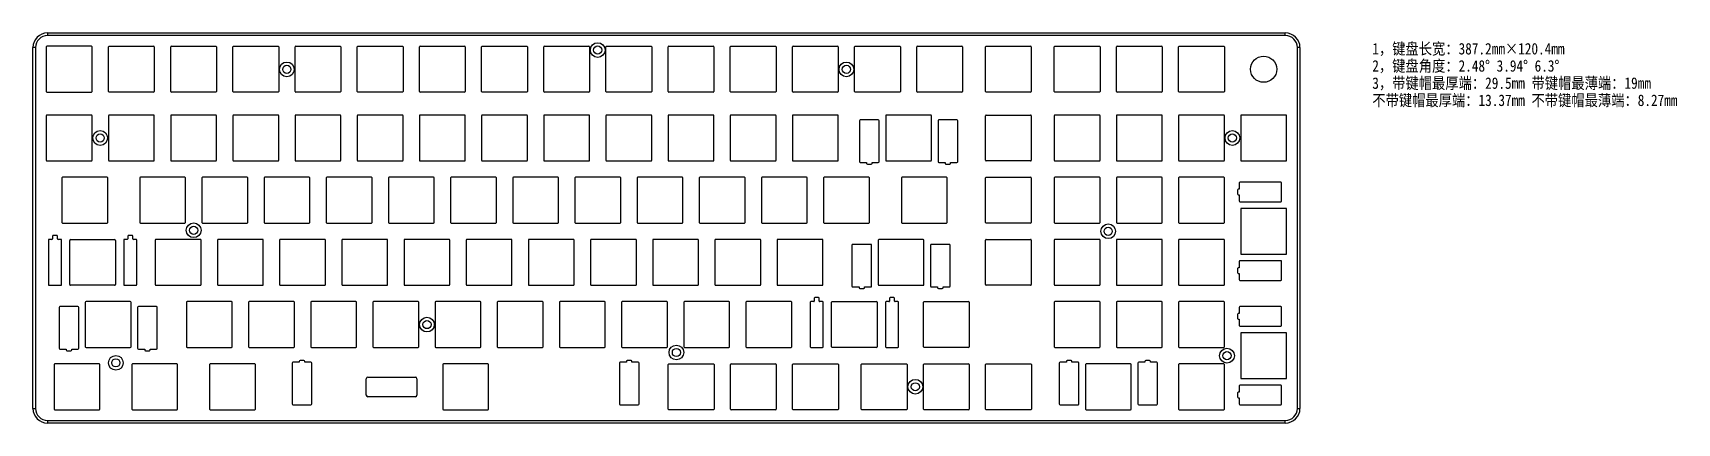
# Model space of a CAD drawing. Header units: millimetres. Extents: x 2 to 505, y 173 to 293.
import ezdxf

# ---------------------------------------------------------------- set-up
doc = ezdxf.new("R2010")
doc.units = ezdxf.units.MM
doc.header["$LTSCALE"] = 30.734
doc.layers.get('0').update_dxf_attribs({"linetype": 'CONTINUOUS'})
doc.styles.get("Standard").update_dxf_attribs({"font": 'txt', "width": 0.85})

msp = doc.modelspace()

# ---------------------------------------------------------------- linework, layer by layer
at = {"color": 7, "linetype": 'Continuous'}
for p, q in [((6.9, 292.59), (6.9, 291.79)), ((6.9, 292.59), (385.11, 292.59)), ((385.11, 291.79), (6.9, 291.79)), ((385.11, 291.79), (385.11, 292.59)), ((2.4, 177.89), (2.4, 288.09)), ((3.2, 288.09), (2.4, 288.09)), ((3.2, 288.09), (3.2, 177.89)), ((6.51, 288.29), (6.51, 274.69)), ((20.31, 288.49), (6.71, 288.49)), ((20.51, 274.69), (20.51, 288.29)), ((25.51, 274.69), (25.51, 288.29)), ((25.71, 288.49), (39.31, 288.49)), ((39.51, 288.29), (39.51, 274.69)), ((44.51, 274.69), (44.51, 288.29)), ((44.71, 288.49), (58.31, 288.49)), ((58.51, 288.29), (58.51, 274.69)), ((63.51, 274.69), (63.51, 288.29)), ((63.71, 288.49), (77.31, 288.49)), ((77.51, 288.29), (77.51, 274.69)), ((82.51, 274.69), (82.51, 288.29)), ((82.71, 288.49), (96.31, 288.49)), ((96.51, 288.29), (96.51, 274.69)), ((101.51, 274.69), (101.51, 288.29)), ((101.71, 288.49), (115.31, 288.49)), ((115.51, 288.29), (115.51, 274.69)), ((120.51, 274.69), (120.51, 288.29)), ((120.71, 288.49), (134.31, 288.49)), ((134.51, 288.29), (134.51, 274.69)), ((139.51, 274.69), (139.51, 288.29)), ((139.71, 288.49), (153.31, 288.49)), ((153.51, 288.29), (153.51, 274.69)), ((158.51, 274.69), (158.51, 288.29)), ((158.71, 288.49), (172.31, 288.49)), ((172.51, 288.29), (172.51, 274.69)), ((177.51, 274.69), (177.51, 288.29)), ((177.71, 288.49), (191.31, 288.49)), ((191.51, 288.29), (191.51, 274.69)), ((196.51, 274.69), (196.51, 288.29)), ((196.71, 288.49), (210.31, 288.49)), ((210.51, 288.29), (210.51, 274.69)), ((215.51, 274.69), (215.51, 288.29)), ((215.71, 288.49), (229.31, 288.49)), ((229.51, 288.29), (229.51, 274.69)), ((234.51, 274.69), (234.51, 288.29)), ((234.71, 288.49), (248.31, 288.49)), ((248.51, 288.29), (248.51, 274.69)), ((253.51, 274.69), (253.51, 288.29)), ((253.71, 288.49), (267.31, 288.49)), ((267.51, 288.29), (267.51, 274.69)), ((272.51, 274.69), (272.51, 288.29)), ((272.71, 288.49), (286.31, 288.49)), ((286.51, 288.29), (286.51, 274.69)), ((293.51, 274.69), (293.51, 288.29)), ((293.71, 288.49), (307.31, 288.49)), ((307.51, 288.29), (307.51, 274.69)), ((314.51, 274.69), (314.51, 288.29)), ((314.71, 288.49), (328.31, 288.49)), ((328.51, 288.29), (328.51, 274.69)), ((333.51, 274.69), (333.51, 288.29)), ((333.71, 288.49), (347.31, 288.49)), ((347.51, 288.29), (347.51, 274.69)), ((352.51, 274.69), (352.51, 288.29)), ((352.71, 288.49), (366.31, 288.49)), ((366.51, 288.29), (366.51, 274.69)), ((389.61, 288.09), (388.81, 288.09)), ((388.81, 177.89), (388.81, 288.09)), ((389.61, 288.09), (389.61, 177.89)), ((6.71, 274.49), (20.31, 274.49)), ((39.31, 274.49), (25.71, 274.49)), ((58.31, 274.49), (44.71, 274.49)), ((77.31, 274.49), (63.71, 274.49)), ((96.31, 274.49), (82.71, 274.49)), ((115.31, 274.49), (101.71, 274.49)), ((134.31, 274.49), (120.71, 274.49)), ((153.31, 274.49), (139.71, 274.49)), ((172.31, 274.49), (158.71, 274.49)), ((191.31, 274.49), (177.71, 274.49)), ((210.31, 274.49), (196.71, 274.49)), ((229.31, 274.49), (215.71, 274.49)), ((248.31, 274.49), (234.71, 274.49)), ((267.31, 274.49), (253.71, 274.49)), ((286.31, 274.49), (272.71, 274.49)), ((307.31, 274.49), (293.71, 274.49)), ((328.31, 274.49), (314.71, 274.49)), ((347.31, 274.49), (333.71, 274.49)), ((366.31, 274.49), (352.71, 274.49)), ((6.51, 267.29), (6.51, 253.69)), ((20.31, 267.49), (6.71, 267.49)), ((20.51, 253.69), (20.51, 267.29)), ((25.51, 267.29), (25.51, 253.69)), ((39.31, 267.49), (25.71, 267.49)), ((39.51, 253.69), (39.51, 267.29)), ((44.51, 267.29), (44.51, 253.69)), ((58.31, 267.49), (44.71, 267.49)), ((58.51, 253.69), (58.51, 267.29)), ((63.51, 267.29), (63.51, 253.69)), ((77.31, 267.49), (63.71, 267.49)), ((77.51, 253.69), (77.51, 267.29)), ((82.51, 267.29), (82.51, 253.69)), ((96.31, 267.49), (82.71, 267.49)), ((96.51, 253.69), (96.51, 267.29)), ((101.51, 267.29), (101.51, 253.69)), ((115.31, 267.49), (101.71, 267.49)), ((115.51, 253.69), (115.51, 267.29)), ((120.51, 267.29), (120.51, 253.69)), ((134.31, 267.49), (120.71, 267.49)), ((134.51, 253.69), (134.51, 267.29)), ((139.51, 267.29), (139.51, 253.69)), ((153.31, 267.49), (139.71, 267.49)), ((153.51, 253.69), (153.51, 267.29)), ((158.51, 267.29), (158.51, 253.69)), ((172.31, 267.49), (158.71, 267.49)), ((172.51, 253.69), (172.51, 267.29)), ((177.51, 267.29), (177.51, 253.69)), ((191.31, 267.49), (177.71, 267.49)), ((191.51, 253.69), (191.51, 267.29)), ((196.51, 267.29), (196.51, 253.69)), ((210.31, 267.49), (196.71, 267.49)), ((210.51, 253.69), (210.51, 267.29)), ((215.51, 267.29), (215.51, 253.69)), ((229.31, 267.49), (215.71, 267.49)), ((229.51, 253.69), (229.51, 267.29)), ((234.51, 267.29), (234.51, 253.69)), ((248.31, 267.49), (234.71, 267.49)), ((248.51, 253.69), (248.51, 267.29)), ((263.01, 267.29), (263.01, 253.69)), ((276.81, 267.49), (263.21, 267.49)), ((277.01, 253.69), (277.01, 267.29)), ((293.51, 253.69), (293.51, 267.29)), ((293.71, 267.49), (307.31, 267.49)), ((307.51, 267.29), (307.51, 253.69)), ((314.51, 267.29), (314.51, 253.69)), ((328.31, 267.49), (314.71, 267.49)), ((328.51, 253.69), (328.51, 267.29)), ((333.51, 267.29), (333.51, 253.69)), ((347.31, 267.49), (333.71, 267.49)), ((347.51, 253.69), (347.51, 267.29)), ((352.51, 267.29), (352.51, 253.69)), ((366.31, 267.49), (352.71, 267.49)), ((366.51, 253.69), (366.51, 267.29)), ((371.51, 267.29), (371.51, 253.69)), ((385.31, 267.49), (371.71, 267.49)), ((385.51, 253.69), (385.51, 267.29)), ((255.01, 265.74), (255.01, 253.24)), ((260.76, 265.99), (255.26, 265.99)), ((261.01, 253.24), (261.01, 265.74)), ((279.01, 265.74), (279.01, 253.24)), ((284.76, 265.99), (279.26, 265.99)), ((285.01, 253.24), (285.01, 265.74)), ((6.71, 253.49), (20.31, 253.49)), ((25.71, 253.49), (39.31, 253.49)), ((44.71, 253.49), (58.31, 253.49)), ((63.71, 253.49), (77.31, 253.49)), ((82.71, 253.49), (96.31, 253.49)), ((101.71, 253.49), (115.31, 253.49)), ((120.71, 253.49), (134.31, 253.49)), ((139.71, 253.49), (153.31, 253.49)), ((158.71, 253.49), (172.31, 253.49)), ((177.71, 253.49), (191.31, 253.49)), ((196.71, 253.49), (210.31, 253.49)), ((215.71, 253.49), (229.31, 253.49)), ((234.71, 253.49), (248.31, 253.49)), ((255.26, 252.99), (257.16, 252.99)), ((257.16, 252.99), (257.16, 252.74)), ((257.41, 252.49), (258.61, 252.49)), ((258.86, 252.99), (260.76, 252.99)), ((258.86, 252.74), (258.86, 252.99)), ((263.21, 253.49), (276.81, 253.49)), ((279.26, 252.99), (281.16, 252.99)), ((281.16, 252.99), (281.16, 252.74)), ((281.41, 252.49), (282.61, 252.49)), ((282.86, 252.99), (284.76, 252.99)), ((282.86, 252.74), (282.86, 252.99)), ((307.31, 253.49), (293.71, 253.49)), ((314.71, 253.49), (328.31, 253.49)), ((333.71, 253.49), (347.31, 253.49)), ((352.71, 253.49), (366.31, 253.49)), ((371.71, 253.49), (385.31, 253.49)), ((11.27, 248.29), (11.27, 234.69)), ((25.07, 248.49), (11.47, 248.49)), ((25.27, 234.69), (25.27, 248.29)), ((35.04, 248.29), (35.04, 234.69)), ((48.84, 248.49), (35.24, 248.49)), ((49.04, 234.69), (49.04, 248.29)), ((54.04, 248.29), (54.04, 234.69)), ((67.84, 248.49), (54.24, 248.49)), ((68.04, 234.69), (68.04, 248.29)), ((73.04, 248.29), (73.04, 234.69)), ((86.84, 248.49), (73.24, 248.49)), ((87.04, 234.69), (87.04, 248.29)), ((92.04, 248.29), (92.04, 234.69)), ((105.84, 248.49), (92.24, 248.49)), ((106.04, 234.69), (106.04, 248.29)), ((111.04, 248.29), (111.04, 234.69)), ((124.84, 248.49), (111.24, 248.49)), ((125.04, 234.69), (125.04, 248.29)), ((130.04, 248.29), (130.04, 234.69)), ((143.84, 248.49), (130.24, 248.49)), ((144.04, 234.69), (144.04, 248.29)), ((149.04, 248.29), (149.04, 234.69)), ((162.84, 248.49), (149.24, 248.49)), ((163.04, 234.69), (163.04, 248.29)), ((168.04, 248.29), (168.04, 234.69)), ((181.84, 248.49), (168.24, 248.49)), ((182.04, 234.69), (182.04, 248.29)), ((187.04, 248.29), (187.04, 234.69)), ((200.84, 248.49), (187.24, 248.49)), ((201.04, 234.69), (201.04, 248.29)), ((206.04, 248.29), (206.04, 234.69)), ((219.84, 248.49), (206.24, 248.49)), ((220.04, 234.69), (220.04, 248.29)), ((225.04, 248.29), (225.04, 234.69)), ((238.84, 248.49), (225.24, 248.49)), ((239.04, 234.69), (239.04, 248.29)), ((244.04, 248.29), (244.04, 234.69)), ((257.84, 248.49), (244.24, 248.49)), ((258.04, 234.69), (258.04, 248.29)), ((267.8, 248.29), (267.8, 234.69)), ((281.6, 248.49), (268, 248.49)), ((281.8, 234.69), (281.8, 248.29)), ((293.51, 234.69), (293.51, 248.29)), ((293.71, 248.49), (307.31, 248.49)), ((307.51, 248.29), (307.51, 234.69)), ((314.51, 248.29), (314.51, 234.69)), ((328.31, 248.49), (314.71, 248.49)), ((328.51, 234.69), (328.51, 248.29)), ((333.51, 248.29), (333.51, 234.69)), ((347.31, 248.49), (333.71, 248.49)), ((347.51, 234.69), (347.51, 248.29)), ((352.51, 248.29), (352.51, 234.69)), ((366.31, 248.49), (352.71, 248.49)), ((366.51, 234.69), (366.51, 248.29)), ((371.01, 246.74), (371.01, 244.84)), ((383.76, 246.99), (371.26, 246.99)), ((384.01, 241.24), (384.01, 246.74)), ((370.51, 244.59), (370.51, 243.39)), ((371.01, 244.84), (370.76, 244.84)), ((370.76, 243.14), (371.01, 243.14)), ((371.01, 243.14), (371.01, 241.24)), ((371.26, 240.99), (383.76, 240.99)), ((371.51, 238.79), (371.51, 225.19)), ((385.31, 238.99), (371.71, 238.99)), ((385.51, 225.19), (385.51, 238.79)), ((11.47, 234.49), (25.07, 234.49)), ((35.24, 234.49), (48.84, 234.49)), ((54.24, 234.49), (67.84, 234.49)), ((73.24, 234.49), (86.84, 234.49)), ((92.24, 234.49), (105.84, 234.49)), ((111.24, 234.49), (124.84, 234.49)), ((130.24, 234.49), (143.84, 234.49)), ((149.24, 234.49), (162.84, 234.49)), ((168.24, 234.49), (181.84, 234.49)), ((187.24, 234.49), (200.84, 234.49)), ((206.24, 234.49), (219.84, 234.49)), ((225.24, 234.49), (238.84, 234.49)), ((244.24, 234.49), (257.84, 234.49)), ((268, 234.49), (281.6, 234.49)), ((307.31, 234.49), (293.71, 234.49)), ((314.71, 234.49), (328.31, 234.49)), ((333.71, 234.49), (347.31, 234.49)), ((352.71, 234.49), (366.31, 234.49)), ((7.16, 229.29), (7.16, 215.69)), ((8.21, 229.49), (7.36, 229.49)), ((8.41, 230.54), (8.41, 229.69)), ((9.71, 230.74), (8.61, 230.74)), ((9.91, 229.69), (9.91, 230.54)), ((10.96, 229.49), (10.11, 229.49)), ((11.16, 215.69), (11.16, 229.29)), ((13.66, 215.76), (13.66, 229.22)), ((13.93, 229.49), (27.39, 229.49)), ((27.66, 229.22), (27.66, 215.76)), ((30.16, 229.29), (30.16, 215.69)), ((31.21, 229.49), (30.36, 229.49)), ((31.41, 230.54), (31.41, 229.69)), ((32.71, 230.74), (31.61, 230.74)), ((32.91, 229.69), (32.91, 230.54)), ((33.96, 229.49), (33.11, 229.49)), ((34.16, 215.69), (34.16, 229.29)), ((39.81, 229.29), (39.81, 215.69)), ((53.61, 229.49), (40.01, 229.49)), ((53.81, 215.69), (53.81, 229.29)), ((58.81, 229.29), (58.81, 215.69)), ((72.61, 229.49), (59.01, 229.49)), ((72.81, 215.69), (72.81, 229.29)), ((77.81, 229.29), (77.81, 215.69)), ((91.61, 229.49), (78.01, 229.49)), ((91.81, 215.69), (91.81, 229.29)), ((96.81, 229.29), (96.81, 215.69)), ((110.61, 229.49), (97.01, 229.49)), ((110.81, 215.69), (110.81, 229.29)), ((115.81, 229.29), (115.81, 215.69)), ((129.61, 229.49), (116.01, 229.49)), ((129.81, 215.69), (129.81, 229.29)), ((134.81, 229.29), (134.81, 215.69)), ((148.61, 229.49), (135.01, 229.49)), ((148.81, 215.69), (148.81, 229.29)), ((153.81, 229.29), (153.81, 215.69)), ((167.61, 229.49), (154.01, 229.49)), ((167.81, 215.69), (167.81, 229.29)), ((172.81, 229.29), (172.81, 215.69)), ((186.61, 229.49), (173.01, 229.49)), ((186.81, 215.69), (186.81, 229.29)), ((191.81, 229.29), (191.81, 215.69)), ((205.61, 229.49), (192.01, 229.49)), ((205.81, 215.69), (205.81, 229.29)), ((210.81, 229.29), (210.81, 215.69)), ((224.61, 229.49), (211.01, 229.49)), ((224.81, 215.69), (224.81, 229.29)), ((229.81, 229.29), (229.81, 215.69)), ((243.61, 229.49), (230.01, 229.49)), ((243.81, 215.69), (243.81, 229.29)), ((252.71, 227.74), (252.71, 215.24)), ((258.46, 227.99), (252.96, 227.99)), ((258.71, 215.24), (258.71, 227.74)), ((260.71, 229.24), (260.71, 215.74)), ((274.46, 229.49), (260.96, 229.49)), ((274.71, 215.74), (274.71, 229.24)), ((276.71, 227.74), (276.71, 215.24)), ((282.46, 227.99), (276.96, 227.99)), ((282.71, 215.24), (282.71, 227.74)), ((293.51, 215.69), (293.51, 229.29)), ((293.71, 229.49), (307.31, 229.49)), ((307.51, 229.29), (307.51, 215.69)), ((314.51, 229.29), (314.51, 215.69)), ((328.31, 229.49), (314.71, 229.49)), ((328.51, 215.69), (328.51, 229.29)), ((333.51, 229.29), (333.51, 215.69)), ((347.31, 229.49), (333.71, 229.49)), ((347.51, 215.69), (347.51, 229.29)), ((352.51, 229.29), (352.51, 215.69)), ((366.31, 229.49), (352.71, 229.49)), ((366.51, 215.69), (366.51, 229.29)), ((371.01, 222.74), (371.01, 220.84)), ((383.76, 222.99), (371.26, 222.99)), ((371.71, 224.99), (385.31, 224.99)), ((384.01, 217.24), (384.01, 222.74)), ((370.51, 220.59), (370.51, 219.39)), ((371.01, 220.84), (370.76, 220.84)), ((370.76, 219.14), (371.01, 219.14)), ((371.01, 219.14), (371.01, 217.24)), ((371.26, 216.99), (383.76, 216.99)), ((7.36, 215.49), (10.96, 215.49)), ((27.39, 215.49), (13.93, 215.49)), ((30.36, 215.49), (33.96, 215.49)), ((40.01, 215.49), (53.61, 215.49)), ((59.01, 215.49), (72.61, 215.49)), ((78.01, 215.49), (91.61, 215.49)), ((97.01, 215.49), (110.61, 215.49)), ((116.01, 215.49), (129.61, 215.49)), ((135.01, 215.49), (148.61, 215.49)), ((154.01, 215.49), (167.61, 215.49)), ((173.01, 215.49), (186.61, 215.49)), ((192.01, 215.49), (205.61, 215.49)), ((211.01, 215.49), (224.61, 215.49)), ((230.01, 215.49), (243.61, 215.49)), ((241.2, 211.54), (241.2, 210.69)), ((242.5, 211.74), (241.4, 211.74)), ((242.7, 210.69), (242.7, 211.54)), ((252.96, 214.99), (254.86, 214.99)), ((254.86, 214.99), (254.86, 214.74)), ((255.11, 214.49), (256.31, 214.49)), ((256.56, 214.99), (258.46, 214.99)), ((256.56, 214.74), (256.56, 214.99)), ((260.96, 215.49), (274.46, 215.49)), ((264.2, 211.54), (264.2, 210.69)), ((265.5, 211.74), (264.4, 211.74)), ((265.7, 210.69), (265.7, 211.54)), ((276.96, 214.99), (278.86, 214.99)), ((278.86, 214.99), (278.86, 214.74)), ((279.11, 214.49), (280.31, 214.49)), ((280.56, 214.99), (282.46, 214.99)), ((280.56, 214.74), (280.56, 214.99)), ((307.31, 215.49), (293.71, 215.49)), ((314.71, 215.49), (328.31, 215.49)), ((333.71, 215.49), (347.31, 215.49)), ((352.71, 215.49), (366.31, 215.49)), ((10.41, 208.74), (10.41, 196.24)), ((16.16, 208.99), (10.66, 208.99)), ((16.41, 196.24), (16.41, 208.74)), ((18.41, 210.24), (18.41, 196.74)), ((32.16, 210.49), (18.66, 210.49)), ((32.41, 196.74), (32.41, 210.24)), ((34.41, 208.74), (34.41, 196.24)), ((40.16, 208.99), (34.66, 208.99)), ((40.41, 196.24), (40.41, 208.74)), ((49.32, 210.29), (49.32, 196.69)), ((63.12, 210.49), (49.52, 210.49)), ((63.32, 196.69), (63.32, 210.29)), ((68.32, 210.29), (68.32, 196.69)), ((82.12, 210.49), (68.52, 210.49)), ((82.32, 196.69), (82.32, 210.29)), ((87.32, 210.29), (87.32, 196.69)), ((101.12, 210.49), (87.52, 210.49)), ((101.32, 196.69), (101.32, 210.29)), ((106.32, 210.29), (106.32, 196.69)), ((120.12, 210.49), (106.52, 210.49)), ((120.32, 196.69), (120.32, 210.29)), ((125.32, 210.29), (125.32, 196.69)), ((139.12, 210.49), (125.52, 210.49)), ((139.32, 196.69), (139.32, 210.29)), ((144.32, 210.29), (144.32, 196.69)), ((158.12, 210.49), (144.52, 210.49)), ((158.32, 196.69), (158.32, 210.29)), ((163.32, 210.29), (163.32, 196.69)), ((177.12, 210.49), (163.52, 210.49)), ((177.32, 196.69), (177.32, 210.29)), ((182.32, 210.29), (182.32, 196.69)), ((196.12, 210.49), (182.52, 210.49)), ((196.32, 196.69), (196.32, 210.29)), ((201.32, 210.29), (201.32, 196.69)), ((215.12, 210.49), (201.52, 210.49)), ((215.32, 196.69), (215.32, 210.29)), ((220.32, 210.29), (220.32, 196.69)), ((234.12, 210.49), (220.52, 210.49)), ((234.32, 196.69), (234.32, 210.29)), ((239.95, 210.29), (239.95, 196.69)), ((241, 210.49), (240.15, 210.49)), ((243.75, 210.49), (242.9, 210.49)), ((243.95, 196.69), (243.95, 210.29)), ((246.45, 196.69), (246.45, 210.29)), ((246.65, 210.49), (260.25, 210.49)), ((260.45, 210.29), (260.45, 196.69)), ((262.95, 210.29), (262.95, 196.69)), ((264, 210.49), (263.15, 210.49)), ((266.75, 210.49), (265.9, 210.49)), ((266.95, 196.69), (266.95, 210.29)), ((274.56, 196.69), (274.56, 210.29)), ((274.76, 210.49), (288.36, 210.49)), ((288.56, 210.29), (288.56, 196.69)), ((314.51, 210.29), (314.51, 196.69)), ((328.31, 210.49), (314.71, 210.49)), ((328.51, 196.69), (328.51, 210.29)), ((333.51, 210.29), (333.51, 196.69)), ((347.31, 210.49), (333.71, 210.49)), ((347.51, 196.69), (347.51, 210.29)), ((352.51, 210.29), (352.51, 196.69)), ((366.31, 210.49), (352.71, 210.49)), ((366.51, 196.69), (366.51, 210.29)), ((370.51, 206.59), (370.51, 205.39)), ((371.01, 206.84), (370.76, 206.84)), ((371.01, 208.74), (371.01, 206.84)), ((383.76, 208.99), (371.26, 208.99)), ((384.01, 203.24), (384.01, 208.74)), ((370.76, 205.14), (371.01, 205.14)), ((371.01, 205.14), (371.01, 203.24)), ((371.26, 202.99), (383.76, 202.99)), ((385.31, 200.99), (371.71, 200.99)), ((10.66, 195.99), (12.56, 195.99)), ((12.56, 195.99), (12.56, 195.74)), ((14.26, 195.74), (14.26, 195.99)), ((14.26, 195.99), (16.16, 195.99)), ((18.66, 196.49), (32.16, 196.49)), ((34.66, 195.99), (36.56, 195.99)), ((36.56, 195.99), (36.56, 195.74)), ((38.26, 195.74), (38.26, 195.99)), ((38.26, 195.99), (40.16, 195.99)), ((49.52, 196.49), (63.12, 196.49)), ((68.52, 196.49), (82.12, 196.49)), ((87.52, 196.49), (101.12, 196.49)), ((106.52, 196.49), (120.12, 196.49)), ((125.52, 196.49), (139.12, 196.49)), ((144.52, 196.49), (158.12, 196.49)), ((163.52, 196.49), (177.12, 196.49)), ((182.52, 196.49), (196.12, 196.49)), ((201.52, 196.49), (215.12, 196.49)), ((220.52, 196.49), (234.12, 196.49)), ((240.15, 196.49), (243.75, 196.49)), ((260.25, 196.49), (246.65, 196.49)), ((263.15, 196.49), (266.75, 196.49)), ((288.36, 196.49), (274.76, 196.49)), ((314.71, 196.49), (328.31, 196.49)), ((333.71, 196.49), (347.31, 196.49)), ((352.71, 196.49), (366.31, 196.49)), ((371.51, 200.79), (371.51, 187.19)), ((385.51, 187.19), (385.51, 200.79)), ((8.88, 191.29), (8.88, 177.69)), ((22.68, 191.49), (9.08, 191.49)), ((12.81, 195.49), (14.01, 195.49)), ((22.88, 177.69), (22.88, 191.29)), ((32.64, 191.29), (32.64, 177.69)), ((46.44, 191.49), (32.84, 191.49)), ((36.81, 195.49), (38.01, 195.49)), ((46.64, 177.69), (46.64, 191.29)), ((56.4, 191.29), (56.4, 177.69)), ((70.2, 191.49), (56.6, 191.49)), ((70.4, 177.69), (70.4, 191.29)), ((81.63, 191.74), (81.63, 179.24)), ((83.78, 191.99), (81.88, 191.99)), ((83.78, 192.24), (83.78, 191.99)), ((85.23, 192.49), (84.03, 192.49)), ((85.48, 191.99), (85.48, 192.24)), ((87.38, 191.99), (85.48, 191.99)), ((87.63, 179.24), (87.63, 191.74)), ((127.66, 191.29), (127.66, 177.69)), ((141.46, 191.49), (127.86, 191.49)), ((141.66, 177.69), (141.66, 191.29)), ((181.63, 191.74), (181.63, 179.24)), ((183.78, 191.99), (181.88, 191.99)), ((183.78, 192.24), (183.78, 191.99)), ((185.23, 192.49), (184.03, 192.49)), ((185.48, 191.99), (185.48, 192.24)), ((187.38, 191.99), (185.48, 191.99)), ((187.63, 179.24), (187.63, 191.74)), ((196.56, 177.69), (196.56, 191.29)), ((196.76, 191.49), (210.36, 191.49)), ((210.56, 191.29), (210.56, 177.69)), ((215.56, 177.69), (215.56, 191.29)), ((215.76, 191.49), (229.36, 191.49)), ((229.56, 191.29), (229.56, 177.69)), ((234.56, 177.69), (234.56, 191.29)), ((234.76, 191.49), (248.36, 191.49)), ((248.56, 191.29), (248.56, 177.69)), ((255.56, 177.69), (255.56, 191.29)), ((255.76, 191.49), (269.36, 191.49)), ((269.56, 191.29), (269.56, 177.69)), ((274.56, 177.69), (274.56, 191.29)), ((274.76, 191.49), (288.36, 191.49)), ((288.56, 191.29), (288.56, 177.69)), ((293.56, 177.69), (293.56, 191.29)), ((293.76, 191.49), (307.36, 191.49)), ((307.56, 191.29), (307.56, 177.69)), ((316.07, 191.74), (316.07, 179.24)), ((318.22, 191.99), (316.32, 191.99)), ((318.22, 192.24), (318.22, 191.99)), ((319.67, 192.49), (318.47, 192.49)), ((319.92, 191.99), (319.92, 192.24)), ((321.82, 191.99), (319.92, 191.99)), ((322.07, 179.24), (322.07, 191.74)), ((324.07, 191.29), (324.07, 177.69)), ((337.87, 191.49), (324.27, 191.49)), ((338.07, 177.69), (338.07, 191.29)), ((340.07, 191.74), (340.07, 179.24)), ((342.22, 191.99), (340.32, 191.99)), ((342.22, 192.24), (342.22, 191.99)), ((343.67, 192.49), (342.47, 192.49)), ((343.92, 191.99), (343.92, 192.24)), ((345.82, 191.99), (343.92, 191.99)), ((346.07, 179.24), (346.07, 191.74)), ((352.51, 191.29), (352.51, 177.69)), ((366.31, 191.49), (352.71, 191.49)), ((366.51, 177.69), (366.51, 191.29)), ((104.28, 181.96), (104.28, 186.96)), ((104.78, 187.46), (119.28, 187.46)), ((119.78, 186.96), (119.78, 181.96)), ((371.71, 186.99), (385.31, 186.99)), ((119.28, 181.46), (104.78, 181.46)), ((370.51, 182.59), (370.51, 181.39)), ((371.01, 182.84), (370.76, 182.84)), ((370.76, 181.14), (371.01, 181.14)), ((371.01, 184.74), (371.01, 182.84)), ((371.01, 181.14), (371.01, 179.24)), ((383.76, 184.99), (371.26, 184.99)), ((384.01, 179.24), (384.01, 184.74)), ((2.4, 177.89), (3.2, 177.89)), ((9.08, 177.49), (22.68, 177.49)), ((32.84, 177.49), (46.44, 177.49)), ((56.6, 177.49), (70.2, 177.49)), ((81.88, 178.99), (87.38, 178.99)), ((127.86, 177.49), (141.46, 177.49)), ((181.88, 178.99), (187.38, 178.99)), ((210.36, 177.49), (196.76, 177.49)), ((229.36, 177.49), (215.76, 177.49)), ((248.36, 177.49), (234.76, 177.49)), ((269.36, 177.49), (255.76, 177.49)), ((288.36, 177.49), (274.76, 177.49)), ((307.36, 177.49), (293.76, 177.49)), ((316.32, 178.99), (321.82, 178.99)), ((324.27, 177.49), (337.87, 177.49)), ((340.32, 178.99), (345.82, 178.99)), ((352.71, 177.49), (366.31, 177.49)), ((371.26, 178.99), (383.76, 178.99)), ((388.81, 177.89), (389.61, 177.89)), ((6.9, 174.19), (6.9, 173.39)), ((6.9, 174.19), (385.11, 174.19)), ((385.11, 173.39), (6.9, 173.39)), ((385.11, 173.39), (385.11, 174.19))]:
    msp.add_line(p, q, dxfattribs=at)
for centre, radius in [((175.01, 287.35), 2.25), ((175.01, 287.35), 1.25), ((80.01, 281.45), 2.25), ((80.01, 281.45), 1.25), ((251.01, 281.45), 2.25), ((251.01, 281.45), 1.25), ((378.51, 281.49), 4), ((22.96, 260.49), 2.25), ((22.96, 260.49), 1.25), ((368.96, 260.49), 2.25), ((368.96, 260.49), 1.25), ((51.54, 232.29), 2.25), ((51.54, 232.29), 1.25), ((331.01, 231.99), 2.25), ((331.01, 231.99), 1.25), ((122.82, 203.49), 2.25), ((122.82, 203.49), 1.25), ((199.06, 194.97), 2.25), ((199.06, 194.97), 1.25), ((367.31, 193.99), 2.25), ((27.76, 191.79), 2.25), ((27.76, 191.79), 1.25), ((367.31, 193.99), 1.25), ((272.06, 184.49), 2.25), ((272.06, 184.49), 1.25)]:
    msp.add_circle(centre, radius, dxfattribs=at)
for centre, radius, start, end in [((6.9, 288.09), 4.5, 90.0018, 180), ((6.9, 288.09), 3.7, 90, 180), ((385.11, 288.09), 4.5, 0, 89.9982), ((385.11, 288.09), 3.7, 0, 90), ((6.71, 288.29), 0.2, 90, 180), ((20.31, 288.29), 0.2, 0, 90), ((25.71, 288.29), 0.2, 90, 180), ((39.31, 288.29), 0.2, 0, 90), ((44.71, 288.29), 0.2, 90, 180), ((58.31, 288.29), 0.2, 0, 90), ((63.71, 288.29), 0.2, 90, 180), ((77.31, 288.29), 0.2, 0, 90), ((82.71, 288.29), 0.2, 90, 180), ((96.31, 288.29), 0.2, 0, 90), ((101.71, 288.29), 0.2, 90, 180), ((115.31, 288.29), 0.2, 0, 90), ((120.71, 288.29), 0.2, 90, 180), ((134.31, 288.29), 0.2, 0, 90), ((139.71, 288.29), 0.2, 90, 180), ((153.31, 288.29), 0.2, 0, 90), ((158.71, 288.29), 0.2, 90, 180), ((172.31, 288.29), 0.2, 0, 90), ((177.71, 288.29), 0.2, 90, 180), ((191.31, 288.29), 0.2, 0, 90), ((196.71, 288.29), 0.2, 90, 180), ((210.31, 288.29), 0.2, 0, 90), ((215.71, 288.29), 0.2, 90, 180), ((229.31, 288.29), 0.2, 0, 90), ((234.71, 288.29), 0.2, 90, 180), ((248.31, 288.29), 0.2, 0, 90), ((253.71, 288.29), 0.2, 90, 180), ((267.31, 288.29), 0.2, 0, 90), ((272.71, 288.29), 0.2, 90, 180), ((286.31, 288.29), 0.2, 0, 90), ((293.71, 288.29), 0.2, 90, 180), ((307.31, 288.29), 0.2, 0, 90), ((314.71, 288.29), 0.2, 90, 180), ((328.31, 288.29), 0.2, 0, 90), ((333.71, 288.29), 0.2, 90, 180), ((347.31, 288.29), 0.2, 0, 90), ((352.71, 288.29), 0.2, 90, 180), ((366.31, 288.29), 0.2, 0, 90), ((6.71, 274.69), 0.2, 180, 270), ((20.31, 274.69), 0.2, 270, 360), ((25.71, 274.69), 0.2, 180, 270), ((39.31, 274.69), 0.2, 270, 360), ((44.71, 274.69), 0.2, 180, 270), ((58.31, 274.69), 0.2, 270, 360), ((63.71, 274.69), 0.2, 180, 270), ((77.31, 274.69), 0.2, 270, 360), ((82.71, 274.69), 0.2, 180, 270), ((96.31, 274.69), 0.2, 270, 360), ((101.71, 274.69), 0.2, 180, 270), ((115.31, 274.69), 0.2, 270, 360), ((120.71, 274.69), 0.2, 180, 270), ((134.31, 274.69), 0.2, 270, 360), ((139.71, 274.69), 0.2, 180, 270), ((153.31, 274.69), 0.2, 270, 360), ((158.71, 274.69), 0.2, 180, 270), ((172.31, 274.69), 0.2, 270, 360), ((177.71, 274.69), 0.2, 180, 270), ((191.31, 274.69), 0.2, 270, 360), ((196.71, 274.69), 0.2, 180, 270), ((210.31, 274.69), 0.2, 270, 360), ((215.71, 274.69), 0.2, 180, 270), ((229.31, 274.69), 0.2, 270, 360), ((234.71, 274.69), 0.2, 180, 270), ((248.31, 274.69), 0.2, 270, 360), ((253.71, 274.69), 0.2, 180, 270), ((267.31, 274.69), 0.2, 270, 360), ((272.71, 274.69), 0.2, 180, 270), ((286.31, 274.69), 0.2, 270, 360), ((293.71, 274.69), 0.2, 180, 270), ((307.31, 274.69), 0.2, 270, 360), ((314.71, 274.69), 0.2, 180, 270), ((328.31, 274.69), 0.2, 270, 360), ((333.71, 274.69), 0.2, 180, 270), ((347.31, 274.69), 0.2, 270, 360), ((352.71, 274.69), 0.2, 180, 270), ((366.31, 274.69), 0.2, 270, 360), ((6.71, 267.29), 0.2, 90, 180), ((20.31, 267.29), 0.2, 0, 90), ((25.71, 267.29), 0.2, 90, 180), ((39.31, 267.29), 0.2, 0, 90), ((44.71, 267.29), 0.2, 90, 180), ((58.31, 267.29), 0.2, 0, 90), ((63.71, 267.29), 0.2, 90, 180), ((77.31, 267.29), 0.2, 0, 90), ((82.71, 267.29), 0.2, 90, 180), ((96.31, 267.29), 0.2, 0, 90), ((101.71, 267.29), 0.2, 90, 180), ((115.31, 267.29), 0.2, 0, 90), ((120.71, 267.29), 0.2, 90, 180), ((134.31, 267.29), 0.2, 0, 90), ((139.71, 267.29), 0.2, 90, 180), ((153.31, 267.29), 0.2, 0, 90), ((158.71, 267.29), 0.2, 90, 180), ((172.31, 267.29), 0.2, 0, 90), ((177.71, 267.29), 0.2, 90, 180), ((191.31, 267.29), 0.2, 0, 90), ((196.71, 267.29), 0.2, 90, 180), ((210.31, 267.29), 0.2, 0, 90), ((215.71, 267.29), 0.2, 90, 180), ((229.31, 267.29), 0.2, 0, 90), ((234.71, 267.29), 0.2, 90, 180), ((248.31, 267.29), 0.2, 0, 90), ((263.21, 267.29), 0.2, 90, 180), ((276.81, 267.29), 0.2, 0, 90), ((293.71, 267.29), 0.2, 90, 180), ((307.31, 267.29), 0.2, 0, 90), ((314.71, 267.29), 0.2, 90, 180), ((328.31, 267.29), 0.2, 0, 90), ((333.71, 267.29), 0.2, 90, 180), ((347.31, 267.29), 0.2, 0, 90), ((352.71, 267.29), 0.2, 90, 180), ((366.31, 267.29), 0.2, 0, 90), ((371.71, 267.29), 0.2, 90, 180), ((385.31, 267.29), 0.2, 0, 90), ((255.26, 265.74), 0.25, 90, 180), ((260.76, 265.74), 0.25, 0, 90), ((279.26, 265.74), 0.25, 90, 180), ((284.76, 265.74), 0.25, 0, 90), ((6.71, 253.69), 0.2, 180, 270), ((20.31, 253.69), 0.2, 270, 360), ((25.71, 253.69), 0.2, 180, 270), ((39.31, 253.69), 0.2, 270, 360), ((44.71, 253.69), 0.2, 180, 270), ((58.31, 253.69), 0.2, 270, 360), ((63.71, 253.69), 0.2, 180, 270), ((77.31, 253.69), 0.2, 270, 360), ((82.71, 253.69), 0.2, 180, 270), ((96.31, 253.69), 0.2, 270, 360), ((101.71, 253.69), 0.2, 180, 270), ((115.31, 253.69), 0.2, 270, 360), ((120.71, 253.69), 0.2, 180, 270), ((134.31, 253.69), 0.2, 270, 360), ((139.71, 253.69), 0.2, 180, 270), ((153.31, 253.69), 0.2, 270, 360), ((158.71, 253.69), 0.2, 180, 270), ((172.31, 253.69), 0.2, 270, 360), ((177.71, 253.69), 0.2, 180, 270), ((191.31, 253.69), 0.2, 270, 360), ((196.71, 253.69), 0.2, 180, 270), ((210.31, 253.69), 0.2, 270, 360), ((215.71, 253.69), 0.2, 180, 270), ((229.31, 253.69), 0.2, 270, 360), ((234.71, 253.69), 0.2, 180, 270), ((248.31, 253.69), 0.2, 270, 360), ((255.26, 253.24), 0.25, 180, 270), ((257.41, 252.74), 0.25, 180, 270), ((258.61, 252.74), 0.25, 270, 360), ((260.76, 253.24), 0.25, 270, 360), ((263.21, 253.69), 0.2, 180, 270), ((276.81, 253.69), 0.2, 270, 360), ((279.26, 253.24), 0.25, 180, 270), ((281.41, 252.74), 0.25, 180, 270), ((282.61, 252.74), 0.25, 270, 360), ((284.76, 253.24), 0.25, 270, 360), ((293.71, 253.69), 0.2, 180, 270), ((307.31, 253.69), 0.2, 270, 360), ((314.71, 253.69), 0.2, 180, 270), ((328.31, 253.69), 0.2, 270, 360), ((333.71, 253.69), 0.2, 180, 270), ((347.31, 253.69), 0.2, 270, 360), ((352.71, 253.69), 0.2, 180, 270), ((366.31, 253.69), 0.2, 270, 360), ((371.71, 253.69), 0.2, 180, 270), ((385.31, 253.69), 0.2, 270, 360), ((11.47, 248.29), 0.2, 90, 180), ((25.07, 248.29), 0.2, 0, 90), ((35.24, 248.29), 0.2, 90, 180), ((48.84, 248.29), 0.2, 0, 90), ((54.24, 248.29), 0.2, 90, 180), ((67.84, 248.29), 0.2, 0, 90), ((73.24, 248.29), 0.2, 90, 180), ((86.84, 248.29), 0.2, 0, 90), ((92.24, 248.29), 0.2, 90, 180), ((105.84, 248.29), 0.2, 0, 90), ((111.24, 248.29), 0.2, 90, 180), ((124.84, 248.29), 0.2, 0, 90), ((130.24, 248.29), 0.2, 90, 180), ((143.84, 248.29), 0.2, 0, 90), ((149.24, 248.29), 0.2, 90, 180), ((162.84, 248.29), 0.2, 0, 90), ((168.24, 248.29), 0.2, 90, 180), ((181.84, 248.29), 0.2, 0, 90), ((187.24, 248.29), 0.2, 90, 180), ((200.84, 248.29), 0.2, 0, 90), ((206.24, 248.29), 0.2, 90, 180), ((219.84, 248.29), 0.2, 0, 90), ((225.24, 248.29), 0.2, 90, 180), ((238.84, 248.29), 0.2, 0, 90), ((244.24, 248.29), 0.2, 90, 180), ((257.84, 248.29), 0.2, 0, 90), ((268, 248.29), 0.2, 90, 180), ((281.6, 248.29), 0.2, 0, 90), ((293.71, 248.29), 0.2, 90, 180), ((307.31, 248.29), 0.2, 0, 90), ((314.71, 248.29), 0.2, 90, 180), ((328.31, 248.29), 0.2, 0, 90), ((333.71, 248.29), 0.2, 90, 180), ((347.31, 248.29), 0.2, 0, 90), ((352.71, 248.29), 0.2, 90, 180), ((366.31, 248.29), 0.2, 0, 90), ((371.26, 246.74), 0.25, 90, 180), ((383.76, 246.74), 0.25, 0, 90), ((370.76, 244.59), 0.25, 90, 180), ((370.76, 243.39), 0.25, 180, 270), ((371.26, 241.24), 0.25, 180, 270), ((383.76, 241.24), 0.25, 270, 360), ((371.71, 238.79), 0.2, 90, 180), ((385.31, 238.79), 0.2, 0, 90), ((11.47, 234.69), 0.2, 180, 270), ((25.07, 234.69), 0.2, 270, 360), ((35.24, 234.69), 0.2, 180, 270), ((48.84, 234.69), 0.2, 270, 360), ((54.24, 234.69), 0.2, 180, 270), ((67.84, 234.69), 0.2, 270, 360), ((73.24, 234.69), 0.2, 180, 270), ((86.84, 234.69), 0.2, 270, 360), ((92.24, 234.69), 0.2, 180, 270), ((105.84, 234.69), 0.2, 270, 360), ((111.24, 234.69), 0.2, 180, 270), ((124.84, 234.69), 0.2, 270, 360), ((130.24, 234.69), 0.2, 180, 270), ((143.84, 234.69), 0.2, 270, 360), ((149.24, 234.69), 0.2, 180, 270), ((162.84, 234.69), 0.2, 270, 360), ((168.24, 234.69), 0.2, 180, 270), ((181.84, 234.69), 0.2, 270, 360), ((187.24, 234.69), 0.2, 180, 270), ((200.84, 234.69), 0.2, 270, 360), ((206.24, 234.69), 0.2, 180, 270), ((219.84, 234.69), 0.2, 270, 360), ((225.24, 234.69), 0.2, 180, 270), ((238.84, 234.69), 0.2, 270, 360), ((244.24, 234.69), 0.2, 180, 270), ((257.84, 234.69), 0.2, 270, 360), ((268, 234.69), 0.2, 180, 270), ((281.6, 234.69), 0.2, 270, 360), ((293.71, 234.69), 0.2, 180, 270), ((307.31, 234.69), 0.2, 270, 360), ((314.71, 234.69), 0.2, 180, 270), ((328.31, 234.69), 0.2, 270, 360), ((333.71, 234.69), 0.2, 180, 270), ((347.31, 234.69), 0.2, 270, 360), ((352.71, 234.69), 0.2, 180, 270), ((366.31, 234.69), 0.2, 270, 360), ((7.36, 229.29), 0.2, 90, 180), ((8.21, 229.69), 0.2, 270, 360), ((8.61, 230.54), 0.2, 90, 180), ((9.71, 230.54), 0.2, 0, 90), ((10.11, 229.69), 0.2, 180, 270), ((10.96, 229.29), 0.2, 0, 90), ((13.93, 229.22), 0.27, 90, 180), ((27.39, 229.22), 0.27, 0, 90), ((30.36, 229.29), 0.2, 90, 180), ((31.21, 229.69), 0.2, 270, 360), ((31.61, 230.54), 0.2, 90, 180), ((32.71, 230.54), 0.2, 0, 90), ((33.11, 229.69), 0.2, 180, 270), ((33.96, 229.29), 0.2, 0, 90), ((40.01, 229.29), 0.2, 90, 180), ((53.61, 229.29), 0.2, 0, 90), ((59.01, 229.29), 0.2, 90, 180), ((72.61, 229.29), 0.2, 0, 90), ((78.01, 229.29), 0.2, 90, 180), ((91.61, 229.29), 0.2, 0, 90), ((97.01, 229.29), 0.2, 90, 180), ((110.61, 229.29), 0.2, 0, 90), ((116.01, 229.29), 0.2, 90, 180), ((129.61, 229.29), 0.2, 0, 90), ((135.01, 229.29), 0.2, 90, 180), ((148.61, 229.29), 0.2, 0, 90), ((154.01, 229.29), 0.2, 90, 180), ((167.61, 229.29), 0.2, 0, 90), ((173.01, 229.29), 0.2, 90, 180), ((186.61, 229.29), 0.2, 0, 90), ((192.01, 229.29), 0.2, 90, 180), ((205.61, 229.29), 0.2, 0, 90), ((211.01, 229.29), 0.2, 90, 180), ((224.61, 229.29), 0.2, 0, 90), ((230.01, 229.29), 0.2, 90, 180), ((243.61, 229.29), 0.2, 0, 90), ((252.96, 227.74), 0.25, 90, 180), ((258.46, 227.74), 0.25, 0, 90), ((260.96, 229.24), 0.25, 90, 180), ((274.46, 229.24), 0.25, 0, 90), ((276.96, 227.74), 0.25, 90, 180), ((282.46, 227.74), 0.25, 0, 90), ((293.71, 229.29), 0.2, 90, 180), ((307.31, 229.29), 0.2, 0, 90), ((314.71, 229.29), 0.2, 90, 180), ((328.31, 229.29), 0.2, 0, 90), ((333.71, 229.29), 0.2, 90, 180), ((347.31, 229.29), 0.2, 0, 90), ((352.71, 229.29), 0.2, 90, 180), ((366.31, 229.29), 0.2, 0, 90), ((371.26, 222.74), 0.25, 90, 180), ((371.71, 225.19), 0.2, 180, 270), ((383.76, 222.74), 0.25, 0, 90), ((385.31, 225.19), 0.2, 270, 360), ((370.76, 220.59), 0.25, 90, 180), ((370.76, 219.39), 0.25, 180, 270), ((371.26, 217.24), 0.25, 180, 270), ((383.76, 217.24), 0.25, 270, 360), ((7.36, 215.69), 0.2, 180, 270), ((10.96, 215.69), 0.2, 270, 360), ((13.93, 215.76), 0.27, 180, 270), ((27.39, 215.76), 0.27, 270, 360), ((30.36, 215.69), 0.2, 180, 270), ((33.96, 215.69), 0.2, 270, 360), ((40.01, 215.69), 0.2, 180, 270), ((53.61, 215.69), 0.2, 270, 360), ((59.01, 215.69), 0.2, 180, 270), ((72.61, 215.69), 0.2, 270, 360), ((78.01, 215.69), 0.2, 180, 270), ((91.61, 215.69), 0.2, 270, 360), ((97.01, 215.69), 0.2, 180, 270), ((110.61, 215.69), 0.2, 270, 360), ((116.01, 215.69), 0.2, 180, 270), ((129.61, 215.69), 0.2, 270, 360), ((135.01, 215.69), 0.2, 180, 270), ((148.61, 215.69), 0.2, 270, 360), ((154.01, 215.69), 0.2, 180, 270), ((167.61, 215.69), 0.2, 270, 360), ((173.01, 215.69), 0.2, 180, 270), ((186.61, 215.69), 0.2, 270, 360), ((192.01, 215.69), 0.2, 180, 270), ((205.61, 215.69), 0.2, 270, 360), ((211.01, 215.69), 0.2, 180, 270), ((224.61, 215.69), 0.2, 270, 360), ((230.01, 215.69), 0.2, 180, 270), ((241.4, 211.54), 0.2, 90, 180), ((242.5, 211.54), 0.2, 0, 90), ((243.61, 215.69), 0.2, 270, 360), ((252.96, 215.24), 0.25, 180, 270), ((255.11, 214.74), 0.25, 180, 270), ((256.31, 214.74), 0.25, 270, 360), ((258.46, 215.24), 0.25, 270, 360), ((260.96, 215.74), 0.25, 180, 270), ((264.4, 211.54), 0.2, 90, 180), ((265.5, 211.54), 0.2, 0, 90), ((274.46, 215.74), 0.25, 270, 360), ((276.96, 215.24), 0.25, 180, 270), ((279.11, 214.74), 0.25, 180, 270), ((280.31, 214.74), 0.25, 270, 360), ((282.46, 215.24), 0.25, 270, 360), ((293.71, 215.69), 0.2, 180, 270), ((307.31, 215.69), 0.2, 270, 360), ((314.71, 215.69), 0.2, 180, 270), ((328.31, 215.69), 0.2, 270, 360), ((333.71, 215.69), 0.2, 180, 270), ((347.31, 215.69), 0.2, 270, 360), ((352.71, 215.69), 0.2, 180, 270), ((366.31, 215.69), 0.2, 270, 360), ((10.66, 208.74), 0.25, 90, 180), ((16.16, 208.74), 0.25, 0, 90), ((18.66, 210.24), 0.25, 90, 180), ((32.16, 210.24), 0.25, 0, 90), ((34.66, 208.74), 0.25, 90, 180), ((40.16, 208.74), 0.25, 0, 90), ((49.52, 210.29), 0.2, 90, 180), ((63.12, 210.29), 0.2, 0, 90), ((68.52, 210.29), 0.2, 90, 180), ((82.12, 210.29), 0.2, 0, 90), ((87.52, 210.29), 0.2, 90, 180), ((101.12, 210.29), 0.2, 0, 90), ((106.52, 210.29), 0.2, 90, 180), ((120.12, 210.29), 0.2, 0, 90), ((125.52, 210.29), 0.2, 90, 180), ((139.12, 210.29), 0.2, 0, 90), ((144.52, 210.29), 0.2, 90, 180), ((158.12, 210.29), 0.2, 0, 90), ((163.52, 210.29), 0.2, 90, 180), ((177.12, 210.29), 0.2, 0, 90), ((182.52, 210.29), 0.2, 90, 180), ((196.12, 210.29), 0.2, 0, 90), ((201.52, 210.29), 0.2, 90, 180), ((215.12, 210.29), 0.2, 0, 90), ((220.52, 210.29), 0.2, 90, 180), ((234.12, 210.29), 0.2, 0, 90), ((240.15, 210.29), 0.2, 90, 180), ((241, 210.69), 0.2, 270, 360), ((242.9, 210.69), 0.2, 180, 270), ((243.75, 210.29), 0.2, 0, 90), ((246.65, 210.29), 0.2, 90, 180), ((260.25, 210.29), 0.2, 0, 90), ((263.15, 210.29), 0.2, 90, 180), ((264, 210.69), 0.2, 270, 360), ((265.9, 210.69), 0.2, 180, 270), ((266.75, 210.29), 0.2, 0, 90), ((274.76, 210.29), 0.2, 90, 180), ((288.36, 210.29), 0.2, 0, 90), ((314.71, 210.29), 0.2, 90, 180), ((328.31, 210.29), 0.2, 0, 90), ((333.71, 210.29), 0.2, 90, 180), ((347.31, 210.29), 0.2, 0, 90), ((352.71, 210.29), 0.2, 90, 180), ((366.31, 210.29), 0.2, 0, 90), ((370.76, 206.59), 0.25, 90, 180), ((371.26, 208.74), 0.25, 90, 180), ((383.76, 208.74), 0.25, 0, 90), ((370.76, 205.39), 0.25, 180, 270), ((371.26, 203.24), 0.25, 180, 270), ((371.71, 200.79), 0.2, 90, 180), ((383.76, 203.24), 0.25, 270, 360), ((385.31, 200.79), 0.2, 0, 90), ((10.66, 196.24), 0.25, 180, 270), ((16.16, 196.24), 0.25, 270, 360), ((18.66, 196.74), 0.25, 180, 270), ((32.16, 196.74), 0.25, 270, 360), ((34.66, 196.24), 0.25, 180, 270), ((40.16, 196.24), 0.25, 270, 360), ((49.52, 196.69), 0.2, 180, 270), ((63.12, 196.69), 0.2, 270, 360), ((68.52, 196.69), 0.2, 180, 270), ((82.12, 196.69), 0.2, 270, 360), ((87.52, 196.69), 0.2, 180, 270), ((101.12, 196.69), 0.2, 270, 360), ((106.52, 196.69), 0.2, 180, 270), ((120.12, 196.69), 0.2, 270, 360), ((125.52, 196.69), 0.2, 180, 270), ((139.12, 196.69), 0.2, 270, 360), ((144.52, 196.69), 0.2, 180, 270), ((158.12, 196.69), 0.2, 270, 360), ((163.52, 196.69), 0.2, 180, 270), ((177.12, 196.69), 0.2, 270, 360), ((182.52, 196.69), 0.2, 180, 270), ((196.12, 196.69), 0.2, 270, 360), ((201.52, 196.69), 0.2, 180, 270), ((215.12, 196.69), 0.2, 270, 360), ((220.52, 196.69), 0.2, 180, 270), ((234.12, 196.69), 0.2, 270, 360), ((240.15, 196.69), 0.2, 180, 270), ((243.75, 196.69), 0.2, 270, 360), ((246.65, 196.69), 0.2, 180, 270), ((260.25, 196.69), 0.2, 270, 360), ((263.15, 196.69), 0.2, 180, 270), ((266.75, 196.69), 0.2, 270, 360), ((274.76, 196.69), 0.2, 180, 270), ((288.36, 196.69), 0.2, 270, 360), ((314.71, 196.69), 0.2, 180, 270), ((328.31, 196.69), 0.2, 270, 360), ((333.71, 196.69), 0.2, 180, 270), ((347.31, 196.69), 0.2, 270, 360), ((352.71, 196.69), 0.2, 180, 270), ((366.31, 196.69), 0.2, 270, 360), ((9.08, 191.29), 0.2, 90, 180), ((12.81, 195.74), 0.25, 180, 270), ((14.01, 195.74), 0.25, 270, 360), ((22.68, 191.29), 0.2, 0, 90), ((32.84, 191.29), 0.2, 90, 180), ((36.81, 195.74), 0.25, 180, 270), ((38.01, 195.74), 0.25, 270, 360), ((46.44, 191.29), 0.2, 0, 90), ((56.6, 191.29), 0.2, 90, 180), ((70.2, 191.29), 0.2, 0, 90), ((81.88, 191.74), 0.25, 90, 180), ((84.03, 192.24), 0.25, 90, 180), ((85.23, 192.24), 0.25, 0, 90), ((87.38, 191.74), 0.25, 0, 90), ((127.86, 191.29), 0.2, 90, 180), ((141.46, 191.29), 0.2, 0, 90), ((181.88, 191.74), 0.25, 90, 180), ((184.03, 192.24), 0.25, 90, 180), ((185.23, 192.24), 0.25, 0, 90), ((187.38, 191.74), 0.25, 0, 90), ((196.76, 191.29), 0.2, 90, 180), ((210.36, 191.29), 0.2, 0, 90), ((215.76, 191.29), 0.2, 90, 180), ((229.36, 191.29), 0.2, 0, 90), ((234.76, 191.29), 0.2, 90, 180), ((248.36, 191.29), 0.2, 0, 90), ((255.76, 191.29), 0.2, 90, 180), ((269.36, 191.29), 0.2, 0, 90), ((274.76, 191.29), 0.2, 90, 180), ((288.36, 191.29), 0.2, 0, 90), ((293.76, 191.29), 0.2, 90, 180), ((307.36, 191.29), 0.2, 0, 90), ((316.32, 191.74), 0.25, 90, 180), ((318.47, 192.24), 0.25, 90, 180), ((319.67, 192.24), 0.25, 0, 90), ((321.82, 191.74), 0.25, 0, 90), ((324.27, 191.29), 0.2, 90, 180), ((337.87, 191.29), 0.2, 0, 90), ((340.32, 191.74), 0.25, 90, 180), ((342.47, 192.24), 0.25, 90, 180), ((343.67, 192.24), 0.25, 0, 90), ((345.82, 191.74), 0.25, 0, 90), ((352.71, 191.29), 0.2, 90, 180), ((366.31, 191.29), 0.2, 0, 90), ((104.78, 186.96), 0.5, 90, 180), ((119.28, 186.96), 0.5, 0, 90), ((371.71, 187.19), 0.2, 180, 270), ((385.31, 187.19), 0.2, 270, 360), ((104.78, 181.96), 0.5, 180, 270), ((119.28, 181.96), 0.5, 270, 360), ((370.76, 182.59), 0.25, 90, 180), ((370.76, 181.39), 0.25, 180, 270), ((371.26, 184.74), 0.25, 90, 180), ((383.76, 184.74), 0.25, 0, 90), ((6.9, 177.89), 4.5, 180, 269.9982), ((6.9, 177.89), 3.7, 180, 270), ((9.08, 177.69), 0.2, 180, 270), ((22.68, 177.69), 0.2, 270, 360), ((32.84, 177.69), 0.2, 180, 270), ((46.44, 177.69), 0.2, 270, 360), ((56.6, 177.69), 0.2, 180, 270), ((70.2, 177.69), 0.2, 270, 360), ((81.88, 179.24), 0.25, 180, 270), ((87.38, 179.24), 0.25, 270, 360), ((127.86, 177.69), 0.2, 180, 270), ((141.46, 177.69), 0.2, 270, 360), ((181.88, 179.24), 0.25, 180, 270), ((187.38, 179.24), 0.25, 270, 360), ((196.76, 177.69), 0.2, 180, 270), ((210.36, 177.69), 0.2, 270, 360), ((215.76, 177.69), 0.2, 180, 270), ((229.36, 177.69), 0.2, 270, 360), ((234.76, 177.69), 0.2, 180, 270), ((248.36, 177.69), 0.2, 270, 360), ((255.76, 177.69), 0.2, 180, 270), ((269.36, 177.69), 0.2, 270, 360), ((274.76, 177.69), 0.2, 180, 270), ((288.36, 177.69), 0.2, 270, 360), ((293.76, 177.69), 0.2, 180, 270), ((307.36, 177.69), 0.2, 270, 360), ((316.32, 179.24), 0.25, 180, 270), ((321.82, 179.24), 0.25, 270, 360), ((324.27, 177.69), 0.2, 180, 270), ((337.87, 177.69), 0.2, 270, 360), ((340.32, 179.24), 0.25, 180, 270), ((345.82, 179.24), 0.25, 270, 360), ((352.71, 177.69), 0.2, 180, 270), ((366.31, 177.69), 0.2, 270, 360), ((371.26, 179.24), 0.25, 180, 270), ((383.76, 179.24), 0.25, 270, 360), ((385.11, 177.89), 4.5, 270, 360), ((385.11, 177.89), 3.7, 270, 360)]:
    msp.add_arc(centre, radius, start, end, dxfattribs=at)

# ---------------------------------------------------------------- texts
at = {"color": 2, "linetype": 'Continuous', "insert": (411.71, 289.51), "char_height": 3.5, "width": 108.7657, "attachment_point": 1, "line_spacing_factor": 0.9}
msp.add_mtext('{\\fSimSun|b0|i0|c134|p2;1，键盘长宽：387.2mm×120.4mm\\P2，键盘角度：2.48° 3.94° 6.3°\\P3，带键帽最厚端：29.5mm 带键帽最薄端：19mm\\P不带键帽最厚端：13.37mm 不带键帽最薄端：8.27mm}', dxfattribs=at)

doc.saveas('drawing.dxf')
